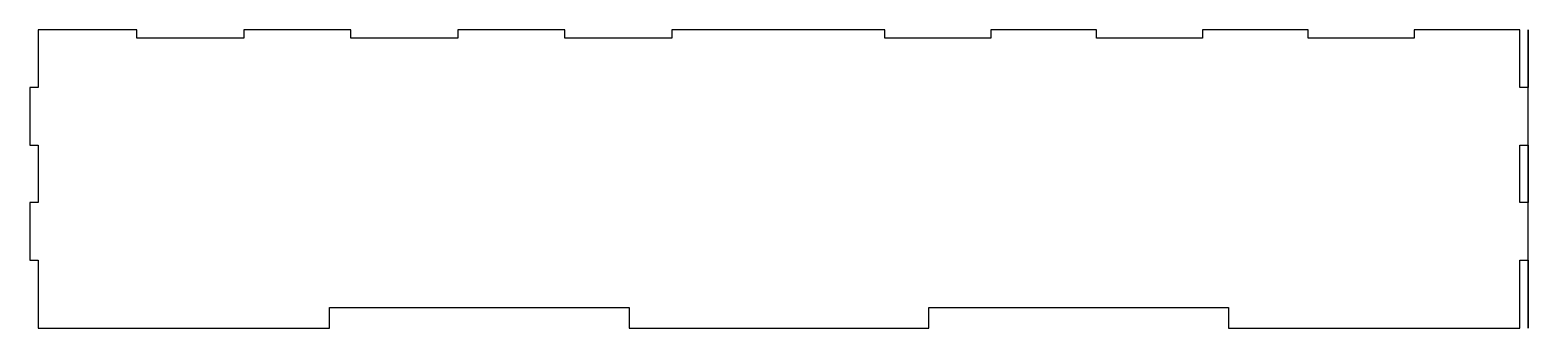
# Model space of a CAD drawing. Header units: millimetres. Extents: x -1600 to -865, y -8 to 138.
import ezdxf

# ---------------------------------------------------------------- set-up
doc = ezdxf.new("R2010")
doc.units = ezdxf.units.MM
doc.layers.get('0').update_dxf_attribs({"linetype": 'CONTINUOUS'})

msp = doc.modelspace()

# ---------------------------------------------------------------- linework, layer by layer
for points in [[(-1596, 25.2), (-1596, -8.13), (-1453, -8.13), (-1453, 1.87), (-1306, 1.87), (-1306, -8.13), (-1159, -8.13), (-1159, 1.87), (-1012, 1.87), (-1012, -8.13), (-869, -8.13), (-869, 25.2), (-865, 25.2), (-865, -8.13), (-865, -8.13), (-865, 138), (-865, 138), (-865, 109.8), (-869, 109.8), (-869, 138), (-920.93, 138), (-920.93, 134), (-972.86, 134), (-972.86, 138), (-1024.79, 138), (-1024.79, 134), (-1076.71, 134), (-1076.71, 138), (-1128.64, 138), (-1128.64, 134), (-1180.57, 134), (-1180.57, 138), (-1285, 138), (-1285, 134), (-1337.5, 134), (-1337.5, 138), (-1390, 138), (-1390, 134), (-1442.5, 134), (-1442.5, 138), (-1495, 138), (-1495, 134), (-1547.5, 134), (-1547.5, 138), (-1596, 138), (-1596, 109.8), (-1600, 109.8), (-1600, 81.6), (-1596, 81.6), (-1596, 53.4), (-1600, 53.4), (-1600, 25.2)], [(-865, 53.4), (-869, 53.4), (-869, 81.6), (-865, 81.6)]]:
    msp.add_lwpolyline(points, close=True)

doc.saveas('drawing.dxf')
